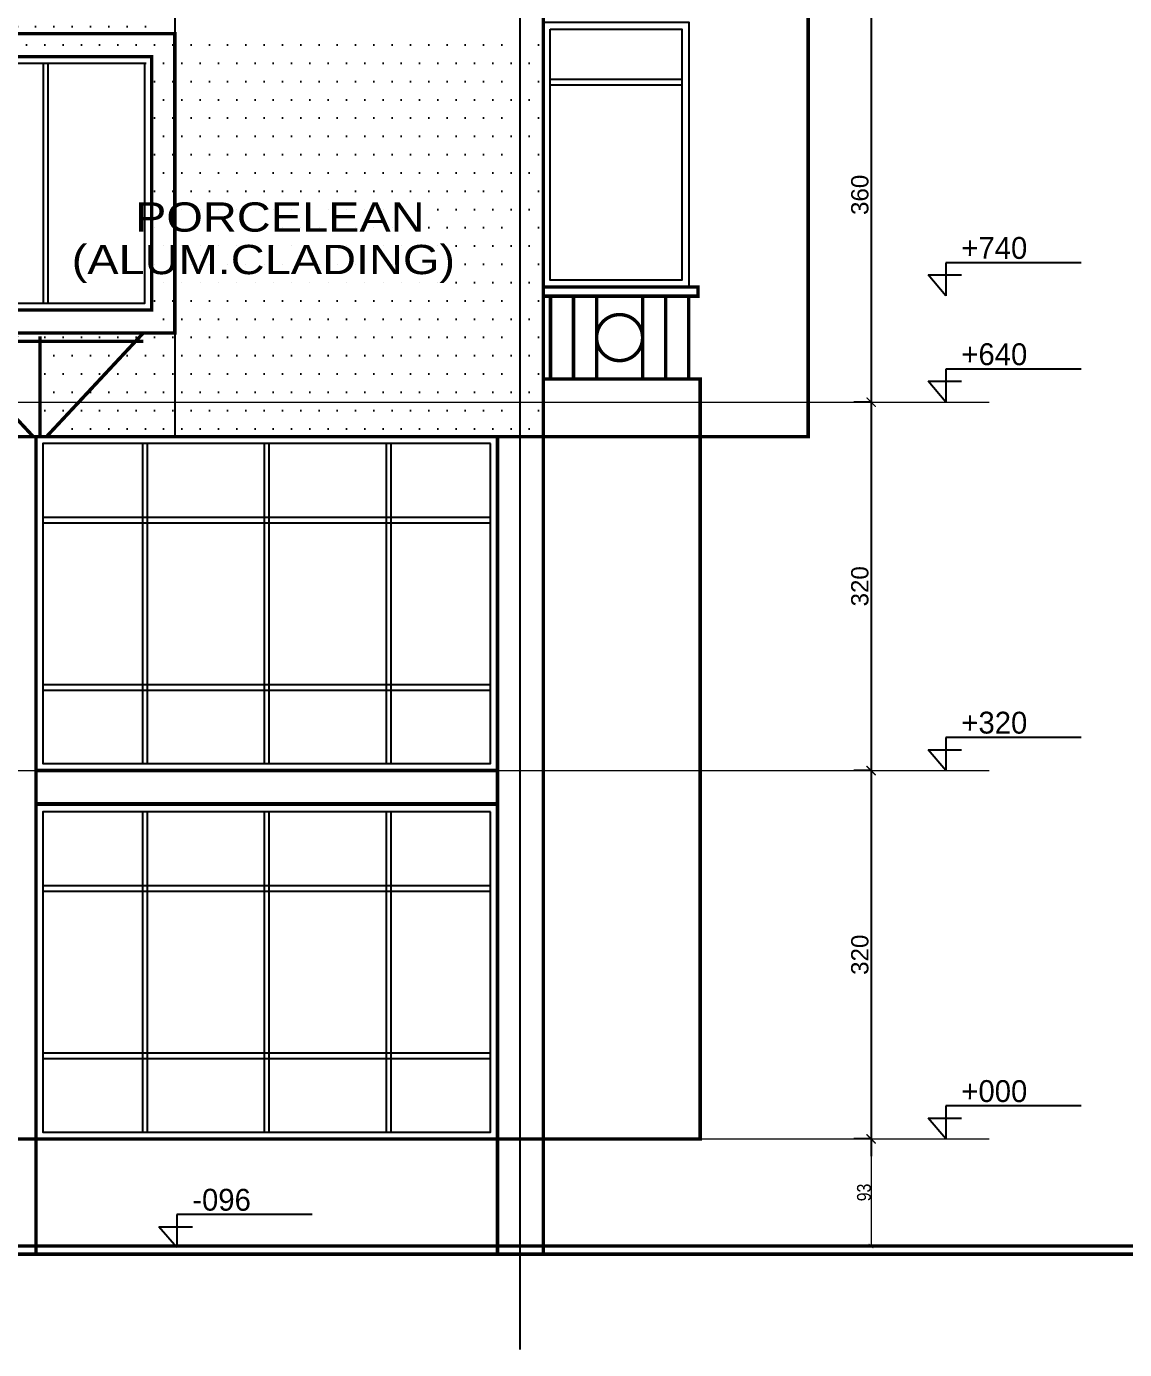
# Model space of a CAD drawing. Extents: x 250879 to 348495, y -51522 to -9360.
# Drawn here: x 289338 to 290291, y -29840 to -28691 of the extents above; entities that cross this region are included whole.
import ezdxf

# ---------------------------------------------------------------- set-up
doc = ezdxf.new("R2010")
doc.units = 0
doc.layers.get('0').update_dxf_attribs({"linetype": 'CONTINUOUS'})
doc.layers.get('DEFPOINTS').update_dxf_attribs({"color": 9, "linetype": 'CONTINUOUS'})
for name, color, linetype, lineweight in [('A-text function', 30, 'CONTINUOUS', 20), ('dimention', 151, 'CONTINUOUS', 13), ('VIS', 8, 'CONTINUOUS', 18)]:
    doc.layers.add(name, color=color, linetype=linetype, lineweight=lineweight)
for name, color, linetype in [('AXIS', 1, 'CONTINUOUS'), ('CURTAIN', 150, 'CONTINUOUS'), ('DOOR', 4, 'CONTINUOUS'), ('TEXT', 3, 'CONTINUOUS'), ('WALL', 7, 'CONTINUOUS')]:
    doc.layers.add(name, color=color, linetype=linetype)
doc.styles.add('ARIAL', font='BOD_CR.TTF', dxfattribs={"width": 1.199999999999999})
doc.styles.get("Standard").update_dxf_attribs({"font": 'sanss___.ttf', "height": 15})
doc.styles.add('yon', font='ARIALN.TTF')
doc.dimstyles.new('CM', dxfattribs={"dimscale": 0, "dimtxt": 12, "dimasz": 0.4, "dimexe": 50, "dimexo": 1000, "dimgap": 0.03, "dimtad": 1, "dimdec": 0, "dimzin": 0, "dimdsep": 46, "dimtxsty": 'yon', "dimblk": 'Ar thick3', "dimcen": 3, "dimdle": 8, "dimse1": 1, "dimse2": 1, "dimclrd": 8, "dimclre": 8, "dimclrt": 30, "dimadec": 0, "dimazin": 0, "dimtfac": 1, "dimtdec": 0, "dimtix": 1, "dimtmove": 1, "dimatfit": 3, "dimfxl": 50, "dimtolj": 1, "dimtzin": 0, "dimlwd": 9, "dimarcsym": 0})
doc.dimstyles.new('STANDARD$0', dxfattribs={"dimscale": 0, "dimtxt": 12, "dimasz": 8, "dimexe": 15, "dimexo": 0.0625, "dimgap": 2, "dimtad": 1, "dimdec": 0, "dimzin": 0, "dimdsep": 46, "dimtxsty": 'Standard', "dimblk1": 'ARCHTICK', "dimblk2": 'ARCHTICK', "dimsah": 1, "dimcen": 0.09, "dimdle": 15, "dimclrd": 3, "dimclre": 3, "dimclrt": 3, "dimazin": 0, "dimtfac": 1, "dimtdec": 0, "dimtofl": 0, "dimtmove": 1, "dimatfit": 3, "dimldrblk": 'ARCHTICK', "dimfxl": 1.045499999999997, "dimfxlon": 1, "dimtolj": 1, "dimtzin": 0, "dimarcsym": 0})
pattern_1 = [(0, (0, 16917.98669737589), (7.9375, 15.875), [0, -15.875])]

# ---------------------------------------------------------------- blocks, each defined once
blk = doc.blocks.new('LIME')
at = {"layer": 'DOOR'}
for p, q in [((244475.4061220339, -28849.0318954107), (244460.0096782324, -28830.9100626283)), ((244460.0096782324, -28830.9100626283), (244489.0221706819, -28830.9100626283)), ((244592.9828586852, -28820.29657904591), (244475.4061220339, -28820.29657904591)), ((244475.4061220339, -28820.29657904591), (244475.4061220339, -28849.0318954107))]:
    blk.add_line(p, q, dxfattribs=at)
blk = doc.blocks.new('_ARCHTICK')
at = {"color": 0, "linetype": 'ByBlock', "const_width": 0.15}
blk.add_lwpolyline([(-0.5, -0.5), (0.5, 0.5)], dxfattribs=at)
blk = doc.blocks.new('*D1583')
at = {"layer": 'DEFPOINTS', "color": 0, "linetype": 'Continuous', "transparency": 16777216}
for p in [(290071.1370250639, -28657.0077432081), (290071.1370250639, -29017.00774320811), (290071.1370250639, -29017.00774320811)]:
    blk.add_point(p, dxfattribs=at)
at = {"layer": 'WALL', "color": 3, "linetype": 'Continuous', "lineweight": -2, "transparency": 16777216}
for p, q in [((290071.1370250639, -28642.0077432081), (290071.1370250639, -29032.00774320811)), ((290071.1370250639, -28657.0077432081), (290056.1370250639, -28657.0077432081)), ((290071.1370250639, -29017.00774320811), (290056.1370250639, -29017.00774320811))]:
    blk.add_line(p, q, dxfattribs=at)
at = {"layer": 'WALL', "color": 3, "linetype": 'Continuous', "lineweight": -2, "transparency": 16777216, "xscale": 8, "yscale": 8, "zscale": 8}
for p, rotation in [((290071.1370250639, -28657.0077432081), 90), ((290071.1370250639, -29017.00774320811), 270)]:
    blk.add_blockref('_ARCHTICK', p, dxfattribs=dict(at, rotation=rotation))
at = {"layer": 'WALL', "color": 3, "linetype": 'Continuous', "transparency": 16777216, "insert": (290061.4003995495, -28837.00774320806), "char_height": 15, "attachment_point": 5, "rotation": 90}
blk.add_mtext('\\A1;360', dxfattribs=at)
blk = doc.blocks.new('*D1584')
at = {"layer": 'DEFPOINTS', "color": 0, "linetype": 'Continuous', "transparency": 16777216}
for p in [(290071.1370250639, -29017.00774320811), (290071.1370250639, -29337.00774320811), (290071.1370250639, -29337.00774320811)]:
    blk.add_point(p, dxfattribs=at)
at = {"layer": 'WALL', "color": 3, "linetype": 'Continuous', "lineweight": -2, "transparency": 16777216}
for p, q in [((290071.1370250639, -29002.00774320811), (290071.1370250639, -29352.00774320811)), ((290071.1370250639, -29017.00774320811), (290056.1370250639, -29017.00774320811)), ((290071.1370250639, -29337.00774320811), (290056.1370250639, -29337.00774320811))]:
    blk.add_line(p, q, dxfattribs=at)
at = {"layer": 'WALL', "color": 3, "linetype": 'Continuous', "lineweight": -2, "transparency": 16777216, "xscale": 8, "yscale": 8, "zscale": 8}
for p, rotation in [((290071.1370250639, -29017.00774320811), 90), ((290071.1370250639, -29337.00774320811), 270)]:
    blk.add_blockref('_ARCHTICK', p, dxfattribs=dict(at, rotation=rotation))
at = {"layer": 'WALL', "color": 3, "linetype": 'Continuous', "transparency": 16777216, "insert": (290061.4003995495, -29177.00774320806), "char_height": 15, "attachment_point": 5, "rotation": 90}
blk.add_mtext('\\A1;320', dxfattribs=at)
blk = doc.blocks.new('*D1585')
at = {"layer": 'DEFPOINTS', "color": 0, "linetype": 'Continuous', "transparency": 16777216}
for p in [(290071.1370250639, -29337.00774320811), (290071.1370250639, -29657.00774320811), (290071.1370250639, -29657.00774320811)]:
    blk.add_point(p, dxfattribs=at)
at = {"layer": 'WALL', "color": 3, "linetype": 'Continuous', "lineweight": -2, "transparency": 16777216}
for p, q in [((290071.1370250639, -29322.00774320811), (290071.1370250639, -29672.00774320811)), ((290071.1370250639, -29337.00774320811), (290056.1370250639, -29337.00774320811)), ((290071.1370250639, -29657.00774320811), (290056.1370250639, -29657.00774320811))]:
    blk.add_line(p, q, dxfattribs=at)
at = {"layer": 'WALL', "color": 3, "linetype": 'Continuous', "lineweight": -2, "transparency": 16777216, "xscale": 8, "yscale": 8, "zscale": 8}
for p, rotation in [((290071.1370250639, -29337.00774320811), 90), ((290071.1370250639, -29657.00774320811), 270)]:
    blk.add_blockref('_ARCHTICK', p, dxfattribs=dict(at, rotation=rotation))
at = {"layer": 'WALL', "color": 3, "linetype": 'Continuous', "transparency": 16777216, "insert": (290061.4003995495, -29497.00774320806), "char_height": 15, "attachment_point": 5, "rotation": 90}
blk.add_mtext('\\A1;320', dxfattribs=at)
blk = doc.blocks.new('Ar thick3')
at = {"layer": 'dimention'}
blk.add_line((0, 16.22270537386066), (0, -16.22270537385884), dxfattribs=at)
at = {"layer": 'dimention', "const_width": 1.5}
blk.add_lwpolyline([(-5, -5.099295543877815), (5, 4.900704456122184)], dxfattribs=at)
blk = doc.blocks.new('*D1586')
at = {"layer": 'DEFPOINTS', "color": 0, "linetype": 'Continuous', "transparency": 16777216}
for p in [(290071.1370250639, -29657.00774320811), (290071.1370250639, -29749.9290686204), (290071.1370250639, -29749.9290686204)]:
    blk.add_point(p, dxfattribs=at)
at = {"layer": 'WALL', "color": 8, "linetype": 'Continuous', "lineweight": 9, "transparency": 16777216}
blk.add_line((290071.1370250639, -29657.40774320811), (290071.1370250639, -29749.5290686204), dxfattribs=at)
at = {"layer": 'WALL', "color": 8, "linetype": 'Continuous', "lineweight": 9, "transparency": 16777216, "xscale": 0.4, "yscale": 0.4, "zscale": 0.4}
for p, rotation in [((290071.1370250639, -29657.00774320811), 90), ((290071.1370250639, -29749.9290686204), 270)]:
    blk.add_blockref('Ar thick3', p, dxfattribs=dict(at, rotation=rotation))
at = {"layer": 'WALL', "color": 30, "linetype": 'Continuous', "transparency": 16777216, "insert": (290064.9801492112, -29703.46840591421), "char_height": 12, "attachment_point": 5, "rotation": 90, "style": 'yon'}
blk.add_mtext('\\A1;93', dxfattribs=at)

msp = doc.modelspace()

# ---------------------------------------------------------------- hatches: boundary and pattern name
at = {"layer": 'WALL', "linetype": 'Continuous'}
h = msp.add_hatch(dxfattribs=at)
h.set_pattern_fill('DOTS', color=30, scale=10, style=0)
h.set_pattern_definition(pattern_1)
h.paths.add_polyline_path([(289446.5108587936, -28637.00774320812), (289326.0339806413, -28637.00774320811), (289326.0339806412, -28697.0077432081), (289446.5108587936, -28697.0077432081)])
h.paths.add_polyline_path([(289326.0339806412, -28637.0077432081), (289005.8745190019, -28637.00774320807), (289005.8745190019, -28697.00774320809), (289326.0339806413, -28697.00774320809)])
h.paths.add_polyline_path([(289005.8745190019, -28637.00774320806), (288685.7150573627, -28637.00774320804), (288685.7150573627, -28697.0077432081), (289005.8745190019, -28697.0077432081)])
h.paths.add_polyline_path([(288685.7150573626, -28637.00774320802), (288565.2381792107, -28637.007743208), (288565.2381792107, -28697.00774320809), (288685.7150573627, -28697.0077432081)])
h.paths.add_polyline_path([(288685.7150573626, -28697.0077432081), (288565.2381792107, -28697.00774320811), (288565.2381792107, -28737.00774320559), (288685.7150573627, -28737.00774320559)])
h.paths.add_polyline_path([(289005.8745190019, -28697.0077432081), (288685.7150573627, -28697.00774320811), (288685.7150573627, -28737.00774320559), (289005.8745190019, -28737.0077432056)])
h.paths.add_polyline_path([(289326.0339806412, -28697.00774320809), (289005.8745190019, -28697.0077432081), (289005.874519002, -28737.00774320559), (289326.0339806413, -28737.0077432056)])
h.paths.add_polyline_path([(289446.5108587936, -28697.0077432081), (289326.0339806412, -28697.0077432081), (289326.0339806413, -28737.00774320559), (289446.5108587937, -28737.00774320559)])
h.paths.add_polyline_path([(289446.5108587936, -28957.0077432055), (289349.4029172709, -28957.00774320497), (289349.4029172707, -29017.00774320811), (289446.5108587936, -29017.00774320811)])
h.paths.add_polyline_path([(289446.5108587936, -29017.00774320811), (289349.4029172707, -29017.00774320812), (289349.4029172707, -29047.00774320837), (289446.5108587936, -29047.00774320836)])
h.paths.add_polyline_path([(288662.346120733, -28957.00774320495), (288565.2381792107, -28957.00774320548), (288565.2381792107, -29017.00774320812), (288662.3461207332, -29017.00774320812)])
h.paths.add_polyline_path([(288662.3461207332, -29017.00774320811), (288565.2381792107, -29017.00774320812), (288565.2381792107, -29047.00774320857), (288662.3461207332, -29047.00774320852)])
h = msp.add_hatch(dxfattribs=at)
h.set_pattern_fill('DOTS', color=30, scale=10, style=0)
h.set_pattern_definition(pattern_1)
h.paths.add_polyline_path([(289766.5108587937, -28697.00774320809), (289446.5108587936, -28697.00774320809), (289446.5108587936, -28937.00774320809), (289446.5108587936, -29017.00774320811), (289766.5108587937, -29017.00774320811)])
h.paths.add_polyline_path([(289786.5108587932, -28697.00774320809), (289766.5108587937, -28697.00774320809), (289766.5108587937, -29017.00774320811), (289786.510858793, -29017.00774320812), (289786.5108587931, -28997.00774320729)])
h.paths.add_polyline_path([(289786.5108587931, -29017.00774320811), (289766.5108587937, -29017.00774320811), (289766.5108587936, -29047.00774320811), (289786.510858793, -29047.00774320811)])
h.paths.add_polyline_path([(289766.5108587937, -29017.00774320811), (289446.5108587937, -29017.00774320811), (289446.5108587936, -29047.00774320836), (289746.6754450597, -29047.00774320836), (289766.5108587937, -29047.00774320823)])

# ---------------------------------------------------------------- linework, layer by layer
at = {"layer": 'AXIS'}
msp.add_line((289766.5108587937, -29839.8813607257), (289766.5108587937, -25754.22949686334), dxfattribs=at)
at = {"layer": 'CURTAIN', "linetype": 'Continuous'}
for p, q in [((289352.2343101548, -28723.00774320559), (289352.2343101548, -28931.0077432056)), ((289356.2343101548, -28723.00774320559), (289356.2343101548, -28931.0077432056)), ((289906.7387996478, -28736.85035088949), (289792.5108587932, -28736.85035088946)), ((289906.7387996478, -28741.85035088949), (289792.5108587932, -28741.85035088946)), ((289438.5594897178, -29053.00774320836), (289438.5594897178, -29331.00774320812)), ((289442.5594897178, -29053.00774320836), (289442.5594897178, -29331.00774320812)), ((289544.1736238381, -29053.00774320836), (289544.1736238381, -29331.00774320812)), ((289548.1736238381, -29053.00774320836), (289548.1736238381, -29331.00774320812)), ((289650.149935983, -29053.00774320836), (289650.149935983, -29331.00774320812)), ((289654.149935983, -29053.00774320836), (289654.149935983, -29331.00774320812)), ((289352.0339806412, -29116.84553963138), (289740.6754450597, -29116.84553963138)), ((289352.0339806412, -29121.84553963138), (289740.6754450597, -29121.84553963138)), ((289352.0339806412, -29262.1699467851), (289740.6754450597, -29262.1699467851)), ((289352.0339806412, -29267.1699467851), (289740.6754450597, -29267.1699467851)), ((289438.5594897178, -29373.00774320836), (289438.5594897178, -29651.00774320811)), ((289442.5594897178, -29373.00774320836), (289442.5594897178, -29651.00774320811)), ((289544.1736238381, -29373.00774320836), (289544.1736238381, -29651.00774320811)), ((289548.1736238381, -29373.00774320836), (289548.1736238381, -29651.00774320811)), ((289650.149935983, -29373.00774320836), (289650.149935983, -29651.00774320811)), ((289654.149935983, -29373.00774320836), (289654.149935983, -29651.00774320811)), ((289352.0339806412, -29436.84553963137), (289740.6754450597, -29436.84553963137)), ((289352.0339806412, -29441.84553963137), (289740.6754450597, -29441.84553963137)), ((289352.0339806412, -29582.16994678509), (289740.6754450597, -29582.16994678509)), ((289352.0339806412, -29587.16994678509), (289740.6754450597, -29587.16994678509))]:
    msp.add_line(p, q, dxfattribs=at)
for points in [[(289792.5108587932, -28693.00774320769), (289906.7387996478, -28693.00774320772), (289906.7387996478, -28911.00774320718), (289792.5108587931, -28911.00774320715)], [(289740.6754450597, -29053.00774320836), (289352.0339806412, -29053.00774320836), (289352.0339806413, -29331.00774320812), (289740.6754450598, -29331.00774320812)], [(289740.6754450597, -29373.00774320836), (289352.0339806412, -29373.00774320836), (289352.0339806412, -29651.00774320811), (289740.6754450597, -29651.00774320811)]]:
    msp.add_lwpolyline(points, close=True, dxfattribs=at)
msp.add_lwpolyline([(289005.8745190019, -28931.0077432056), (289440.5108587937, -28931.0077432056), (289440.5108587937, -28723.00774320559), (289001.1299300879, -28723.00774320559)], dxfattribs=at)
at = {"layer": 'CURTAIN', "linetype": 'Continuous', "const_width": 3}
for points in [[(289346.0339806412, -29337.00774320811), (289746.6754450597, -29337.00774320811)], [(289346.0339806412, -29365.77675554468), (289746.6754450597, -29365.77675554468)]]:
    msp.add_lwpolyline(points, dxfattribs=at)
at = {"layer": 'VIS', "ltscale": 0.0001}
for p, q in [((287749.6576595086, -29017.00774320811), (290173.7688833188, -29017.00774320811)), ((287749.6576595086, -29337.00774320811), (290173.7688833188, -29337.00774320811)), ((287749.6576595086, -29657.00774320811), (290173.7688833188, -29657.00774320811))]:
    msp.add_line(p, q, dxfattribs=at)
at = {"layer": 'WALL', "color": 30, "linetype": 'Continuous'}
msp.add_line((289466.5108587936, -25997.00774320844), (289466.5108587936, -29047.00774320836), dxfattribs=at)
at = {"layer": 'WALL', "linetype": 'Continuous'}
for points in [[(288225.2381792106, -25997.00774320832), (289786.510858793, -25997.00774320832), (289786.510858793, -29047.00774320811), (288225.2381792106, -29047.00774320811)], [(289786.5108587932, -28687.00774320769), (289912.7387996478, -28687.00774320772), (289912.7387996478, -28917.00774320718), (289786.5108587931, -28917.00774320715)], [(289466.5108587937, -28697.00774320559), (288545.2381792101, -28697.00774320559), (288545.2381792101, -28957.0077432056), (289466.5108587937, -28957.0077432056)], [(288565.2381792101, -28937.0077432056), (289446.5108587936, -28937.0077432056), (289446.5108587936, -28717.00774320559), (288565.2381792101, -28717.00774320559)], [(288565.2381792107, -28937.0077432056), (289446.5108587936, -28937.0077432056), (289446.5108587936, -28717.00774320559), (288565.2381792107, -28717.00774320559)], [(289920.7387996478, -28917.00774320718), (289786.5108587931, -28917.00774320715), (289786.5108587931, -28925.00774320715), (289920.7387996478, -28925.00774320718)], [(289786.5108587931, -28997.00774320729), (289922.7387996488, -28997.00774320732), (289922.7387996488, -29047.00774320737), (289786.510858793, -29047.00774320734)], [(289746.6754450597, -29047.00774320836), (289346.0339806412, -29047.00774320836), (289346.0339806413, -29337.00774320812), (289746.6754450598, -29337.00774320812)], [(289746.6754450597, -29367.00774320836), (289346.0339806412, -29367.00774320836), (289346.0339806412, -29657.00774320811), (289746.6754450597, -29657.00774320811)]]:
    msp.add_lwpolyline(points, close=True, dxfattribs=at)
at = {"layer": 'WALL', "color": 30, "linetype": 'Continuous'}
msp.add_lwpolyline([(288545.2381792103, -25997.00774320844), (289466.5108587936, -25997.00774320844), (289466.5108587936, -29047.00774320836), (288545.2381792103, -29047.00774320857)], close=True, dxfattribs=at)
at = {"layer": 'WALL', "linetype": 'Continuous', "const_width": 3}
for points in [[(289005.874519002, -25997.00774320844), (289786.5108587937, -25997.00774320844), (289786.5108587937, -29047.00774320811), (289005.8745190019, -29047.00774320811)], [(289781.3462725279, -25997.00774320744), (290016.5108587946, -25997.00774320749), (290016.510858794, -29047.0077432075), (289781.3462725274, -29047.00774320745)], [(289005.8745190019, -28957.00774320309), (289466.5108587937, -28957.0077432056), (289466.5108587937, -28697.00774320559), (289001.1299300879, -28697.00774320559)], [(289001.1299300879, -28717.00774320559), (289446.5108587937, -28717.00774320559)], [(289005.8745190019, -28937.00774320309), (289446.5108587937, -28937.0077432056), (289446.5108587937, -28717.00774320559), (289001.1299300879, -28717.00774320559)], [(289912.7387996478, -28917.00774320718), (289786.5108587931, -28917.00774320715)], [(289912.7387996478, -28925.00774320718), (289786.5108587931, -28925.00774320715)], [(289912.7387996477, -28925.00774320718), (289912.7387996477, -28997.00774320719)], [(289912.7387996477, -28997.00774320718), (289912.7387996477, -28925.00774320718)], [(289912.7387996478, -28925.00774320718), (289912.7387996478, -28997.00774320718)], [(289912.7387996478, -28925.00774320718), (289912.7387996478, -28997.00774320718)], [(288572.6125936664, -28957.00774320821), (289439.1364443375, -28957.00774320845)], [(289343.6613769426, -29047.00774320806), (289259.6693902044, -28957.0077432075)], [(289355.1444575982, -29047.00774320812), (289439.1364443375, -28957.00774320845)], [(288572.6125936664, -28964.32338362328), (289439.1364443375, -28964.32338362352)], [(289912.7387996488, -29047.00774320737), (289922.7387996488, -29047.00774320737), (289922.7387996488, -28997.00774320718), (289786.5108587931, -28997.00774320729)], [(289346.0339806412, -29047.00774320737), (289346.0339806412, -29757.00774320812)], [(289346.0339806412, -29047.00774320831), (289346.0339806413, -29337.00774320812)], [(289746.5108587937, -29047.00774320736), (289746.5108587937, -29757.00774320811)], [(289746.6754450597, -29047.00774320836), (289746.6754450598, -29337.00774320812)], [(289746.6754450597, -29047.00774320811), (289746.6754450597, -29757.00774320811)], [(289786.510858793, -29047.00774320742), (289922.7387996488, -29047.00774320745)], [(289786.5108587937, -29047.00774320736), (289786.5108587937, -29757.00774320811)], [(289922.7387996488, -29047.00774320748), (289922.7387996488, -29657.00774320811), (289786.5108587937, -29657.00774320811)], [(289346.0339806412, -29367.00774320831), (289346.0339806412, -29657.00774320811)], [(289746.6754450597, -29367.00774320836), (289746.6754450597, -29657.00774320811)], [(289786.5108587937, -29657.00774320811), (288225.2381792102, -29657.00774320811)], [(289346.0339806412, -29657.0077432081), (289746.6754450597, -29657.0077432081)], [(291024.0553288491, -29749.9290686204), (286801.0220334666, -29749.9290686204)], [(291024.0553288491, -29757.00774320811), (286801.0220334666, -29757.00774320811)]]:
    msp.add_lwpolyline(points, dxfattribs=at)
at = {"layer": 'WALL', "linetype": 'Continuous'}
for points in [[(289005.8745190019, -28937.00774320309), (289446.5108587937, -28937.0077432056), (289446.5108587937, -28717.00774320559), (289005.8745190019, -28717.00774320559)], [(289786.5108587931, -28997.00774320732), (289922.7387996488, -28997.00774320734), (289922.7387996488, -29047.00774320743), (289786.510858793, -29047.0077432074)]]:
    msp.add_lwpolyline(points, dxfattribs=at)
at = {"layer": 'WALL', "color": 30, "linetype": 'Continuous', "const_width": 3}
for points in [[(289912.7387996478, -28917.00774320718), (289920.7387996478, -28917.00774320718), (289920.7387996478, -28925.00774320718), (289786.5108587931, -28925.00774320715)], [(289786.5108587931, -28917.00774320715), (289920.7387996478, -28917.00774320718)], [(289792.7387996478, -28925.00774320715), (289792.7387996478, -28997.0077432072)], [(289812.7387996478, -28925.00774320716), (289812.7387996478, -28997.00774320721)], [(289832.7387996478, -28925.00774320716), (289832.7387996478, -28997.00774320721)], [(289872.7387996478, -28925.00774320717), (289872.7387996478, -28997.00774320722)], [(289872.7387996478, -28925.00774320717), (289872.7387996478, -28997.00774320722)], [(289892.7387996478, -28925.00774320717), (289892.7387996478, -28997.00774320722)], [(289912.7387996478, -28997.00774320718), (289912.7387996478, -28925.00774320718)], [(289005.8745190859, -28957.0077432056), (289349.4029172709, -28957.00774320811), (289349.4029172707, -29017.00774320811), (289349.4029172707, -29047.00774320811), (289005.8745190019, -29047.00774320804)]]:
    msp.add_lwpolyline(points, dxfattribs=at)
msp.add_lwpolyline([(289852.7387996478, -28981.00774320718, 1), (289852.7387996478, -28941.00774320718, 1), (289852.7387996478, -28981.00774320718, 0.9999999999999999)], format="xyb", dxfattribs=at)
at = {"layer": 'WALL', "color": 30, "linetype": 'Continuous'}
msp.add_circle((289852.7387996478, -28961.00774320718), 20, dxfattribs=at)

# ---------------------------------------------------------------- block references
at = {"layer": 'WALL', "linetype": 'Continuous'}
for p in [(45660.57627410107, -75.64083853148986), (45660.57627410107, -167.9758477974137), (45660.57627410107, -487.9758477974137), (45660.57627410107, -807.9758477974137), (44992.77804253777, -902.3571269596141)]:
    msp.add_blockref('LIME', p, dxfattribs=at)

# ---------------------------------------------------------------- texts
at = {"layer": 'A-text function', "char_height": 25.40159999999615, "width": 769.5478783998916, "attachment_point": 3, "style": 'ARIAL'}
for s, insert in [('PORCELEAN', (289683.4356706674, -28843.56844494013)), ('(ALUM.CLADING)', (289709.8827741748, -28880.47506824076))]:
    msp.add_mtext(s, dxfattribs=dict(at, insert=insert))
at = {"layer": 'TEXT', "char_height": 19.008, "width": 1279.0191168, "attachment_point": 1, "rotation": 359.8730545454898}
for s, insert in [('{\\fStylus BT|b0|i0|c0|p34;+740}', (290149.5147668462, -28873.50461024318)), ('{\\fStylus BT|b0|i0|c0|p34;+640}', (290149.5147668462, -28965.83961950911)), ('{\\fStylus BT|b0|i0|c0|p34;+320}', (290149.5147668462, -29285.83961950911)), ('{\\fStylus BT|b0|i0|c0|p34;+000}', (290149.5147668462, -29605.83961950911)), ('{\\fStylus BT|b0|i0|c0|p34;-096}', (289481.7165352829, -29700.22089867131))]:
    msp.add_mtext(s, dxfattribs=dict(at, insert=insert))

# ---------------------------------------------------------------- dimensions: what is measured, and where the dimension line sits
at = {"layer": 'WALL', "linetype": 'Continuous'}
for base, p1, p2, dimstyle, picture, middle in [((290071.1370250639, -29017.00774320811), (290071.1370250639, -28657.0077432081), (290071.1370250639, -29017.00774320811), 'STANDARD$0', '*D1583', (290061.4003995495, -28837.00774320806)), ((290071.1370250639, -29337.00774320811), (290071.1370250639, -29017.00774320811), (290071.1370250639, -29337.00774320811), 'STANDARD$0', '*D1584', (290061.4003995495, -29177.00774320806)), ((290071.1370250639, -29657.00774320811), (290071.1370250639, -29337.00774320811), (290071.1370250639, -29657.00774320811), 'STANDARD$0', '*D1585', (290061.4003995495, -29497.00774320806)), ((290071.1370250639, -29749.9290686204), (290071.1370250639, -29657.00774320811), (290071.1370250639, -29749.9290686204), 'CM', '*D1586', (290064.9801492112, -29703.46840591421))]:
    dim = msp.add_linear_dim(base=base, p1=p1, p2=p2, angle=90, dimstyle=dimstyle, override={"dimscale": 1}, dxfattribs=at)
    dim.commit()
    dim.dimension.update_dxf_attribs({"geometry": picture, "text_midpoint": middle})

doc.saveas('drawing.dxf')
